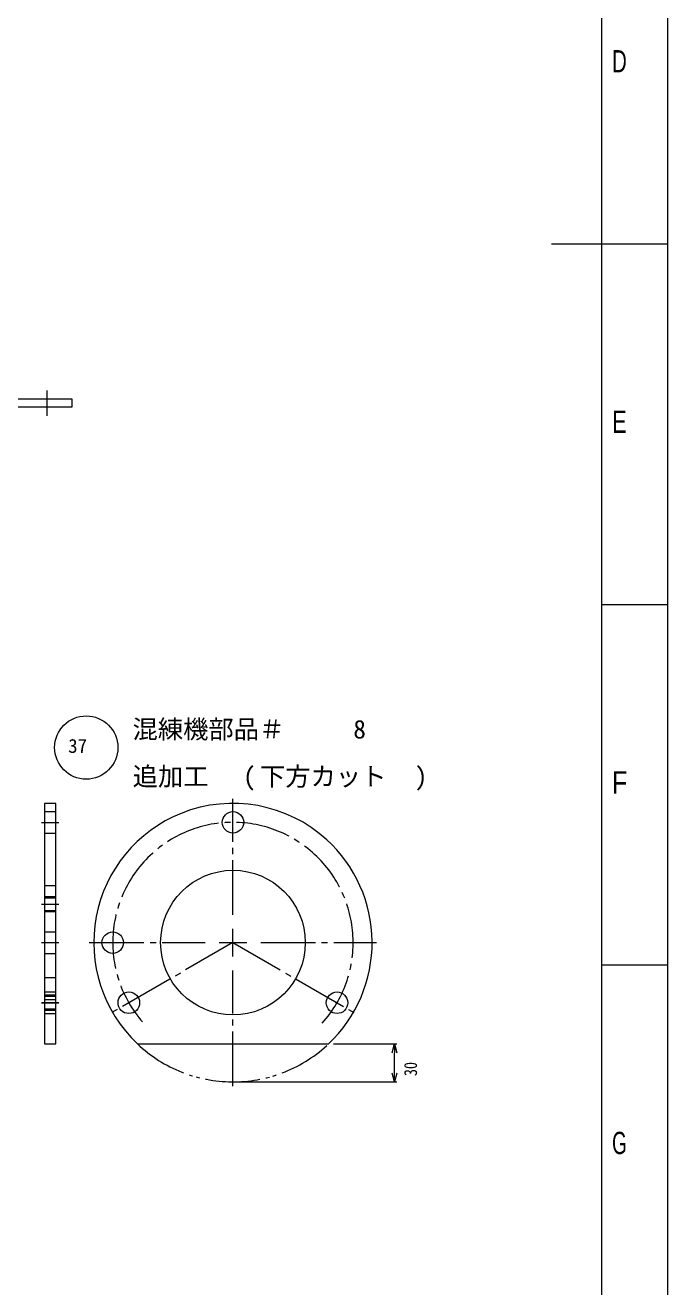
# Model space of a CAD drawing. Units: millimetres at full size. Extents: x -24503 to 24503, y -7436 to 7436.
# Drawn here: x 15950 to 16458, y 731 to 1728 of the extents above; entities that cross this region are included whole.
import ezdxf
from ezdxf.enums import TextEntityAlignment as Align

# ---------------------------------------------------------------- set-up
doc = ezdxf.new("R2010")
doc.units = ezdxf.units.MM
doc.header["$LTSCALE"] = 4.8
doc.linetypes.add('CHAIN2', pattern=[12, 9, -1, 1, -1])
doc.linetypes.add('DOUBLE_CHAIN2', pattern=[12.8, 9, -1, 0.6, -0.6, 0.6, -1])
for name, color, linetype, lineweight in [('0-2_08_DIM', 3, 'Continuous', 9), ('0-3_06_PHANTOM', 7, 'DOUBLE_CHAIN2', 9), ('0-4_0', 2, 'Continuous', 9), ('0-6_05_CENTER', 2, 'CHAIN2', 9), ('0-D_03_かくれ線', 5, 'Continuous', 9), ('0-F_04_中心線', 4, 'CHAIN2', 9), ('1-1_Defpoints', 134, 'Continuous', 9), ('1-2_99_図枠', 134, 'Continuous', 9), ('1-3_07_寸法線', 3, 'Continuous', 9)]:
    doc.layers.add(name, color=color, linetype=linetype, lineweight=lineweight)
doc.layers.add('0-9_07_TEXT', color=2, linetype='Continuous')
doc.styles.add('ＭＳ ゴシック', font='')
doc.styles.add('ＭＳ Ｐゴシック', font='')
doc.styles.get('ＭＳ ゴシック').set_extended_font_data('MS Gothic')
doc.styles.get('ＭＳ Ｐゴシック').set_extended_font_data('MS PGothic')

# ---------------------------------------------------------------- blocks, each defined once
blk = doc.blocks.new('U2080')
at = {"layer": '0-F_04_中心線'}
for p, q in [((0, 22), (0, 113.5)), ((-113.5, 0), (-22, 0)), ((22, 0), (113.5, 0)), ((0, -113.5), (0, -22))]:
    blk.add_line(p, q, dxfattribs=at)
at = {"layer": '0-F_04_中心線', "linetype": 'Continuous'}
for p, q in [((0, -11), (0, 11)), ((-11, 0), (11, 0))]:
    blk.add_line(p, q, dxfattribs=at)
blk = doc.blocks.new('_Open30')
at = {"layer": '0-2_08_DIM'}
blk.add_line((0, 0), (-1, 0), dxfattribs=at)
blk.add_lwpolyline([(-1, 0.26795), (0, 0), (-1, -0.26795)], dxfattribs=at)
blk = doc.blocks.new('AM_BALLOON1')
at = {"layer": '0-2_08_DIM'}
blk.add_circle((0, 0), 5, dxfattribs=at)

msp = doc.modelspace()

# ---------------------------------------------------------------- linework, layer by layer
at = {"layer": '0-3_06_PHANTOM'}
msp.add_arc((16114.015, 1003.156), 110, 226.65824, 312.41421, dxfattribs=at)
at = {"layer": '0-4_0', "color": 134}
msp.add_line((16038.517, 923.156), (16189.513, 923.156), dxfattribs=at)
for points in [[(15486.911, 1426.422), (15986.911, 1426.422), (15986.911, 1432.422), (15486.911, 1432.422)], [(15974.08, 923.156), (15974.08, 1113.156), (15965.08, 1113.156), (15965.08, 923.156)]]:
    msp.add_lwpolyline(points, close=True, dxfattribs=at)
for centre, radius in [((16114.015, 1098.156), 8.5), ((16114.015, 1003.156), 57.15), ((16019.015, 1003.156), 8.5), ((16031.742, 955.656), 8.5), ((16196.287, 955.656), 8.5)]:
    msp.add_circle(centre, radius, dxfattribs=at)
for start, end in [(47.58579, 111.79809), (111.79809, 226.65824), (313.34176, 47.72209)]:
    msp.add_arc((16114.015, 1003.156), 110, start, end, dxfattribs=at)
at = {"layer": '0-6_05_CENTER'}
msp.add_line((15965.08, 1003.156), (15974.08, 1003.156), dxfattribs=at)
at = {"layer": '0-D_03_かくれ線'}
for p, q in [((15965.08, 1106.656), (15974.08, 1106.656)), ((15965.08, 1089.656), (15974.08, 1089.656)), ((15965.08, 1048.156), (15974.08, 1048.156)), ((15974.08, 1039.378), (15965.08, 1039.378)), ((15974.08, 1038.378), (15965.08, 1038.378)), ((15974.08, 1028.378), (15965.08, 1028.378)), ((15974.08, 1027.378), (15965.08, 1027.378)), ((15965.08, 1011.656), (15974.08, 1011.656)), ((15965.08, 994.656), (15974.08, 994.656)), ((15965.08, 975.656), (15974.08, 975.656)), ((15965.08, 964.156), (15974.08, 964.156)), ((15974.08, 961.597), (15965.08, 961.597)), ((15974.08, 960.597), (15965.08, 960.597)), ((15965.08, 958.156), (15974.08, 958.156)), ((15974.08, 950.597), (15965.08, 950.597)), ((15974.08, 949.597), (15965.08, 949.597)), ((15965.08, 947.156), (15974.08, 947.156))]:
    msp.add_line(p, q, dxfattribs=at)
at = {"layer": '0-F_04_中心線'}
for p, q in [((15966.911, 1439.389), (15966.911, 1419.268)), ((15962.83, 1098.156), (15976.33, 1098.156)), ((15976.33, 1033.378), (15962.83, 1033.378)), ((15962.83, 1003.156), (15976.33, 1003.156)), ((16114.015, 1003.156), (16015.721, 946.406)), ((16114.015, 1003.156), (16212.309, 946.406)), ((15962.83, 955.656), (15976.33, 955.656)), ((15976.33, 955.567), (15962.83, 955.567))]:
    msp.add_line(p, q, dxfattribs=at)
msp.add_arc((16114.015, 1003.156), 95, 317.98199, 221.2928, dxfattribs=at)
at = {"layer": '1-1_Defpoints'}
msp.add_lwpolyline([(13235.079, 415.766), (16457.642, 415.766), (16457.642, 2694.346), (13235.079, 2694.346)], close=True, dxfattribs=at)
at = {"layer": '1-2_99_図枠'}
for p, q in [((16457.642, 1554.94), (16365.633, 1554.94)), ((16457.642, 1270.088), (16405.637, 1270.088)), ((16457.642, 985.236), (16405.637, 985.236))]:
    msp.add_line(p, q, dxfattribs=at)
msp.add_lwpolyline([(13390.935, 467.538), (16405.637, 467.538), (16405.637, 2642.341), (13390.935, 2642.341)], close=True, dxfattribs=at)
at = {"layer": '1-3_07_寸法線'}
for p, q in [((16193.513, 923.156), (16243.596, 923.156)), ((16241.596, 900.156), (16241.596, 916.156)), ((16118.015, 893.156), (16243.596, 893.156))]:
    msp.add_line(p, q, dxfattribs=at)

# ---------------------------------------------------------------- block references
at = {"layer": '0-2_08_DIM', "xscale": 5, "yscale": 5}
msp.add_blockref('AM_BALLOON1', (15998.082, 1157.281), dxfattribs=at)
at = {"layer": '0-F_04_中心線'}
msp.add_blockref('U2080', (16114.015, 1003.156), dxfattribs=at)
at = {"layer": '1-3_07_寸法線', "xscale": 7, "yscale": 7}
for p, rotation in [((16241.596, 923.156), 90), ((16241.596, 893.156), 270)]:
    msp.add_blockref('_Open30', p, dxfattribs=dict(at, rotation=rotation))

# ---------------------------------------------------------------- texts
at = {"layer": '0-4_0', "color": 134, "style": 'ＭＳ ゴシック'}
msp.add_text('37', height=11, dxfattribs=at).set_placement((15983.797, 1149.781), align=Align.BOTTOM_LEFT)
at = {"layer": '0-9_07_TEXT'}
for s, style, p in [('混練機部品＃', 'ＭＳ Ｐゴシック', (16034.653, 1160.029)), ('8', 'ＭＳ ゴシック', (16209.133, 1160.029)), ('追加工', 'ＭＳ Ｐゴシック', (16034.753, 1122.735)), ('(', 'ＭＳ ゴシック', (16121.993, 1122.735)), ('下方カット', 'ＭＳ Ｐゴシック', (16135.326, 1122.735)), (')', 'ＭＳ ゴシック', (16257.666, 1122.735))]:
    msp.add_text(s, height=14.66, dxfattribs=dict(at, style=style)).set_placement(p, align=Align.BOTTOM_LEFT)
at = {"layer": '1-2_99_図枠', "style": 'ＭＳ Ｐゴシック'}
for s, width, p in [('D', 0.7, (16413.638, 1685.364)), ('E', 0.75, (16413.638, 1400.513)), ('F', 0.85, (16413.638, 1115.661)), ('G', 0.65, (16413.638, 830.809))]:
    msp.add_text(s, height=17.6, dxfattribs=dict(at, width=width)).set_placement(p, align=Align.BOTTOM_LEFT)
at = {"layer": '1-3_07_寸法線', "color": 134, "style": 'ＭＳ ゴシック', "width": 0.8}
msp.add_text('30', height=10.26, rotation=90, dxfattribs=at).set_placement((16262.551, 897.696), align=Align.BOTTOM_LEFT)

doc.saveas('drawing.dxf')
